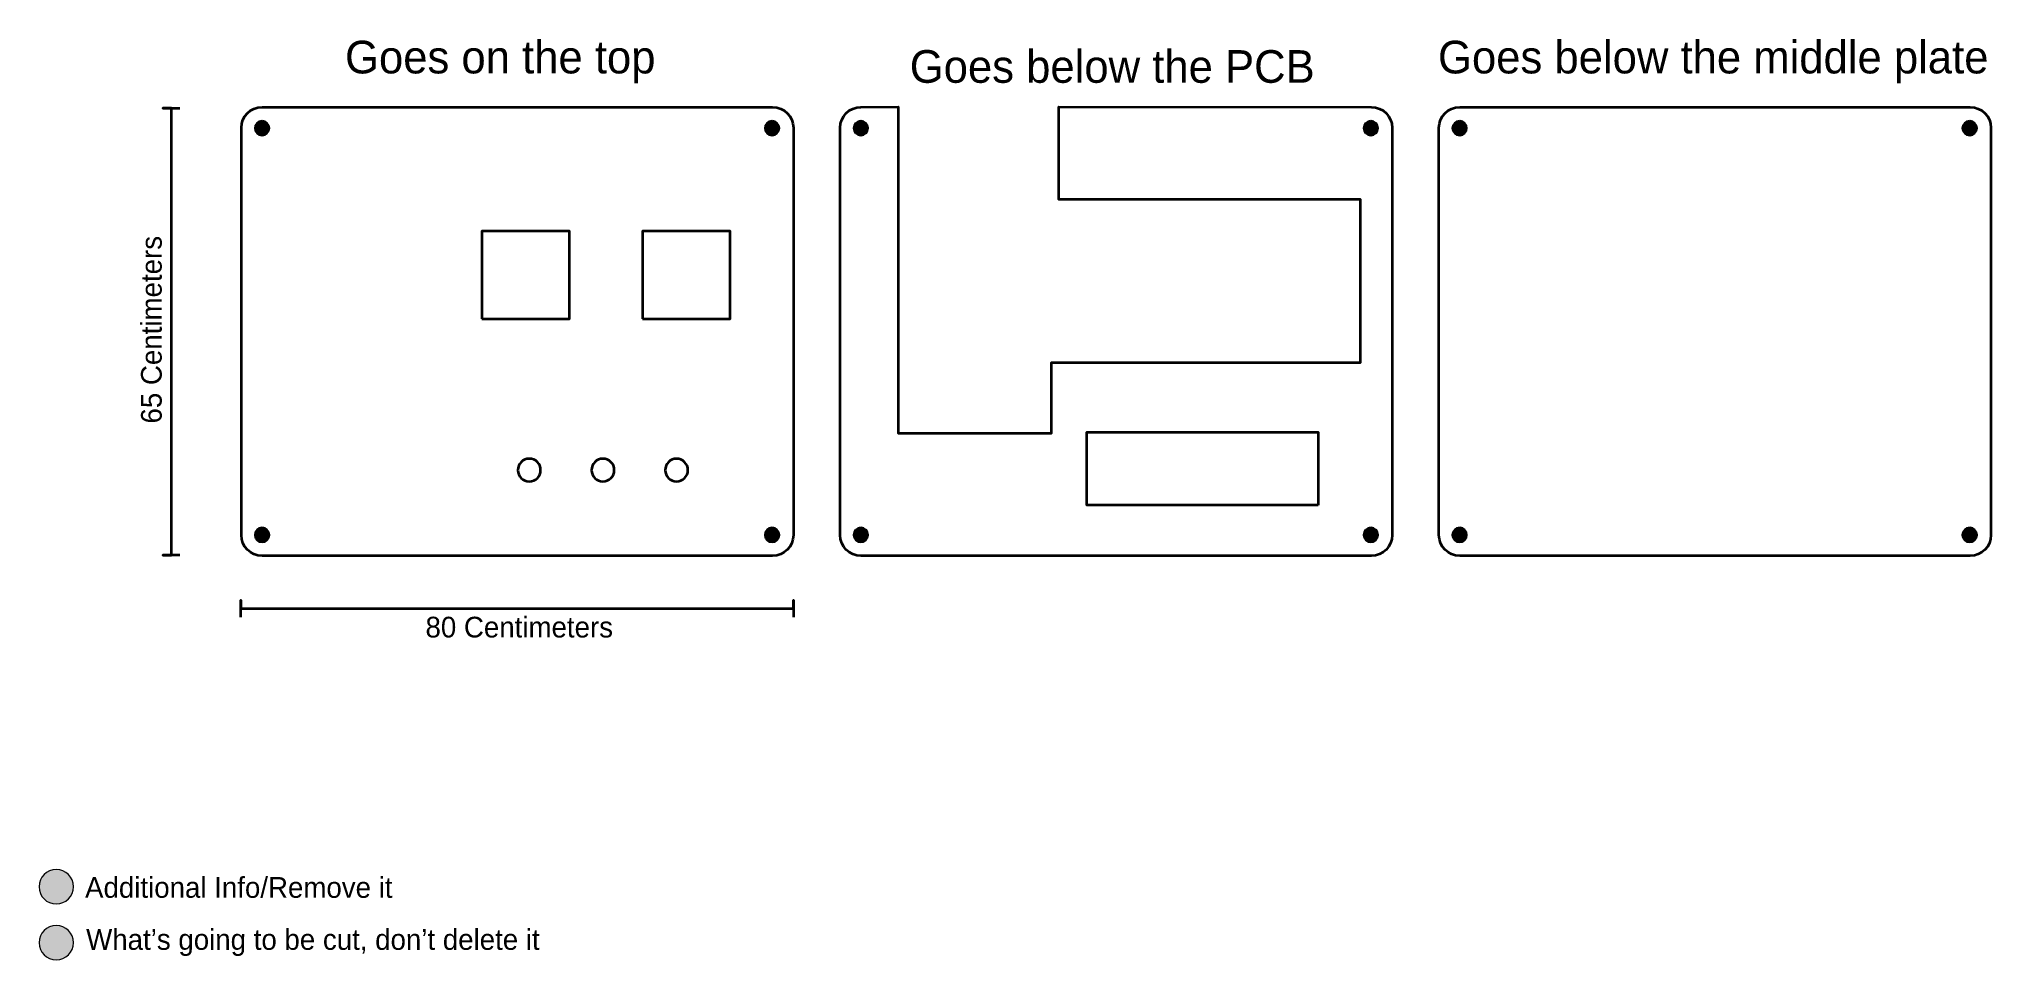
# Model space of a CAD drawing. Header units: inches. Extents: x 144 to 426, y -281 to -147.
import ezdxf

# ---------------------------------------------------------------- set-up
doc = ezdxf.new("R2010")
doc.units = ezdxf.units.IN
doc.header["$MEASUREMENT"] = 0
doc.layers.add('Camada 1', color=7, linetype='Continuous')

# ---------------------------------------------------------------- blocks, each defined once
blk = doc.blocks.new('block 2')
at = {"layer": 'Camada 1', "true_color": 0xffffff}
h = blk.add_hatch(color=7, dxfattribs=at)
h.dxf.hatch_style = 2
edge = h.paths.add_edge_path()
edge.add_spline(control_points=[(263.73, -160.01), (263.73, -160.03), (263.73, -160.05), (263.73, -160.06), (263.73, -160.62), (263.27, -161.08), (262.71, -161.08), (262.15, -161.08), (261.7, -160.62), (261.7, -160.06), (261.7, -159.5), (262.15, -159.05), (262.71, -159.05), (263.26, -159.05), (263.7, -159.48), (263.73, -160.01)], knot_values=[0, 0, 0, 0, 0.352778, 0.352778, 0.352778, 0.705556, 0.705556, 0.705556, 1.058333, 1.058333, 1.058333, 1.411111, 1.411111, 1.411111, 1.763889, 1.763889, 1.763889, 1.763889], degree=3, periodic=0)
edge.add_line((263.73, -160.01), (263.73, -160.01))
at = {"layer": 'Camada 1', "color": 7, "lineweight": 35, "true_color": 0xffffff}
blk.add_open_spline([(263.73, -160.01), (263.73, -160.03), (263.73, -160.05), (263.73, -160.06), (263.73, -160.62), (263.27, -161.08), (262.71, -161.08), (262.15, -161.08), (261.7, -160.62), (261.7, -160.06), (261.7, -159.5), (262.15, -159.05), (262.71, -159.05), (263.26, -159.05), (263.7, -159.48), (263.73, -160.01)], degree=3, knots=[0, 0, 0, 0, 1, 1, 1, 2, 2, 2, 3, 3, 3, 4, 4, 4, 5, 5, 5, 5], dxfattribs=at)
blk = doc.blocks.new('block 3')
at = {"layer": 'Camada 1', "true_color": 0xffffff}
h = blk.add_hatch(color=7, dxfattribs=at)
h.dxf.hatch_style = 2
edge = h.paths.add_edge_path()
edge.add_spline(control_points=[(336.63, -159.05), (337.19, -159.05), (337.64, -159.5), (337.64, -160.06), (337.64, -160.62), (337.19, -161.08), (336.63, -161.08), (336.07, -161.08), (335.61, -160.62), (335.61, -160.06), (335.61, -159.5), (336.07, -159.05), (336.63, -159.05)], knot_values=[0, 0, 0, 0, 1, 1, 1, 2, 2, 2, 3, 3, 3, 4, 4, 4, 4], degree=3, periodic=1)
at = {"layer": 'Camada 1', "color": 7, "lineweight": 35, "true_color": 0xffffff}
blk.add_open_spline([(336.63, -159.05), (337.19, -159.05), (337.64, -159.5), (337.64, -160.06), (337.64, -160.62), (337.19, -161.08), (336.63, -161.08), (336.07, -161.08), (335.61, -160.62), (335.61, -160.06), (335.61, -159.5), (336.07, -159.05), (336.63, -159.05)], degree=3, knots=[0, 0, 0, 0, 1, 1, 1, 2, 2, 2, 3, 3, 3, 4, 4, 4, 4], dxfattribs=at)
blk = doc.blocks.new('block 4')
at = {"layer": 'Camada 1', "true_color": 0xffffff}
h = blk.add_hatch(color=7, dxfattribs=at)
h.dxf.hatch_style = 2
edge = h.paths.add_edge_path()
edge.add_spline(control_points=[(262.71, -217.97), (263.27, -217.97), (263.73, -218.43), (263.73, -218.99), (263.73, -219.55), (263.27, -220.01), (262.71, -220.01), (262.15, -220.01), (261.7, -219.55), (261.7, -218.99), (261.7, -218.43), (262.15, -217.97), (262.71, -217.97)], knot_values=[0, 0, 0, 0, 1, 1, 1, 2, 2, 2, 3, 3, 3, 4, 4, 4, 4], degree=3, periodic=1)
at = {"layer": 'Camada 1', "color": 7, "lineweight": 35, "true_color": 0xffffff}
blk.add_open_spline([(262.71, -217.97), (263.27, -217.97), (263.73, -218.43), (263.73, -218.99), (263.73, -219.55), (263.27, -220.01), (262.71, -220.01), (262.15, -220.01), (261.7, -219.55), (261.7, -218.99), (261.7, -218.43), (262.15, -217.97), (262.71, -217.97)], degree=3, knots=[0, 0, 0, 0, 1, 1, 1, 2, 2, 2, 3, 3, 3, 4, 4, 4, 4], dxfattribs=at)
blk = doc.blocks.new('block 5')
at = {"layer": 'Camada 1', "true_color": 0xffffff}
h = blk.add_hatch(color=7, dxfattribs=at)
h.dxf.hatch_style = 2
edge = h.paths.add_edge_path()
edge.add_spline(control_points=[(336.63, -217.97), (337.19, -217.97), (337.64, -218.43), (337.64, -218.99), (337.64, -219.55), (337.19, -220.01), (336.63, -220.01), (336.07, -220.01), (335.61, -219.55), (335.61, -218.99), (335.61, -218.43), (336.07, -217.97), (336.63, -217.97)], knot_values=[0, 0, 0, 0, 1, 1, 1, 2, 2, 2, 3, 3, 3, 4, 4, 4, 4], degree=3, periodic=1)
at = {"layer": 'Camada 1', "color": 7, "lineweight": 35, "true_color": 0xffffff}
blk.add_open_spline([(336.63, -217.97), (337.19, -217.97), (337.64, -218.43), (337.64, -218.99), (337.64, -219.55), (337.19, -220.01), (336.63, -220.01), (336.07, -220.01), (335.61, -219.55), (335.61, -218.99), (335.61, -218.43), (336.07, -217.97), (336.63, -217.97)], degree=3, knots=[0, 0, 0, 0, 1, 1, 1, 2, 2, 2, 3, 3, 3, 4, 4, 4, 4], dxfattribs=at)
blk = doc.blocks.new('block 6')
at = {"layer": 'Camada 1', "true_color": 0xffffff}
h = blk.add_hatch(color=7, dxfattribs=at)
h.dxf.hatch_style = 2
edge = h.paths.add_edge_path()
edge.add_spline(control_points=[(349.5, -159.05), (350.06, -159.05), (350.51, -159.5), (350.51, -160.06), (350.51, -160.62), (350.06, -161.08), (349.5, -161.08), (348.93, -161.08), (348.48, -160.62), (348.48, -160.06), (348.48, -159.5), (348.93, -159.05), (349.5, -159.05)], knot_values=[0, 0, 0, 0, 1, 1, 1, 2, 2, 2, 3, 3, 3, 4, 4, 4, 4], degree=3, periodic=1)
at = {"layer": 'Camada 1', "color": 7, "lineweight": 35, "true_color": 0xffffff}
blk.add_open_spline([(349.5, -159.05), (350.06, -159.05), (350.51, -159.5), (350.51, -160.06), (350.51, -160.62), (350.06, -161.08), (349.5, -161.08), (348.93, -161.08), (348.48, -160.62), (348.48, -160.06), (348.48, -159.5), (348.93, -159.05), (349.5, -159.05)], degree=3, knots=[0, 0, 0, 0, 1, 1, 1, 2, 2, 2, 3, 3, 3, 4, 4, 4, 4], dxfattribs=at)
blk = doc.blocks.new('block 7')
at = {"layer": 'Camada 1', "true_color": 0xffffff}
h = blk.add_hatch(color=7, dxfattribs=at)
h.dxf.hatch_style = 2
edge = h.paths.add_edge_path()
edge.add_spline(control_points=[(423.41, -159.05), (423.97, -159.05), (424.43, -159.5), (424.43, -160.06), (424.43, -160.62), (423.97, -161.08), (423.41, -161.08), (422.85, -161.08), (422.39, -160.62), (422.39, -160.06), (422.39, -159.5), (422.85, -159.05), (423.41, -159.05)], knot_values=[0, 0, 0, 0, 1, 1, 1, 2, 2, 2, 3, 3, 3, 4, 4, 4, 4], degree=3, periodic=1)
at = {"layer": 'Camada 1', "color": 7, "lineweight": 35, "true_color": 0xffffff}
blk.add_open_spline([(423.41, -159.05), (423.97, -159.05), (424.43, -159.5), (424.43, -160.06), (424.43, -160.62), (423.97, -161.08), (423.41, -161.08), (422.85, -161.08), (422.39, -160.62), (422.39, -160.06), (422.39, -159.5), (422.85, -159.05), (423.41, -159.05)], degree=3, knots=[0, 0, 0, 0, 1, 1, 1, 2, 2, 2, 3, 3, 3, 4, 4, 4, 4], dxfattribs=at)
blk = doc.blocks.new('block 8')
at = {"layer": 'Camada 1', "true_color": 0xffffff}
h = blk.add_hatch(color=7, dxfattribs=at)
h.dxf.hatch_style = 2
edge = h.paths.add_edge_path()
edge.add_spline(control_points=[(349.5, -217.97), (350.06, -217.97), (350.51, -218.43), (350.51, -218.99), (350.51, -219.55), (350.06, -220.01), (349.5, -220.01), (348.93, -220.01), (348.48, -219.55), (348.48, -218.99), (348.48, -218.43), (348.93, -217.97), (349.5, -217.97)], knot_values=[0, 0, 0, 0, 1, 1, 1, 2, 2, 2, 3, 3, 3, 4, 4, 4, 4], degree=3, periodic=1)
at = {"layer": 'Camada 1', "color": 7, "lineweight": 35, "true_color": 0xffffff}
blk.add_open_spline([(349.5, -217.97), (350.06, -217.97), (350.51, -218.43), (350.51, -218.99), (350.51, -219.55), (350.06, -220.01), (349.5, -220.01), (348.93, -220.01), (348.48, -219.55), (348.48, -218.99), (348.48, -218.43), (348.93, -217.97), (349.5, -217.97)], degree=3, knots=[0, 0, 0, 0, 1, 1, 1, 2, 2, 2, 3, 3, 3, 4, 4, 4, 4], dxfattribs=at)
blk = doc.blocks.new('block 9')
at = {"layer": 'Camada 1', "true_color": 0xffffff}
h = blk.add_hatch(color=7, dxfattribs=at)
h.dxf.hatch_style = 2
edge = h.paths.add_edge_path()
edge.add_spline(control_points=[(423.41, -217.97), (423.97, -217.97), (424.43, -218.43), (424.43, -218.99), (424.43, -219.55), (423.97, -220.01), (423.41, -220.01), (422.85, -220.01), (422.39, -219.55), (422.39, -218.99), (422.39, -218.43), (422.85, -217.97), (423.41, -217.97)], knot_values=[0, 0, 0, 0, 1, 1, 1, 2, 2, 2, 3, 3, 3, 4, 4, 4, 4], degree=3, periodic=1)
at = {"layer": 'Camada 1', "color": 7, "lineweight": 35, "true_color": 0xffffff}
blk.add_open_spline([(423.41, -217.97), (423.97, -217.97), (424.43, -218.43), (424.43, -218.99), (424.43, -219.55), (423.97, -220.01), (423.41, -220.01), (422.85, -220.01), (422.39, -219.55), (422.39, -218.99), (422.39, -218.43), (422.85, -217.97), (423.41, -217.97)], degree=3, knots=[0, 0, 0, 0, 1, 1, 1, 2, 2, 2, 3, 3, 3, 4, 4, 4, 4], dxfattribs=at)
blk = doc.blocks.new('block 10')
at = {"layer": 'Camada 1', "true_color": 0xffffff}
h = blk.add_hatch(color=7, dxfattribs=at)
h.dxf.hatch_style = 2
edge = h.paths.add_edge_path()
edge.add_spline(control_points=[(175.93, -159.05), (176.49, -159.05), (176.94, -159.5), (176.94, -160.06), (176.94, -160.62), (176.49, -161.08), (175.93, -161.08), (175.37, -161.08), (174.91, -160.62), (174.91, -160.06), (174.91, -159.5), (175.37, -159.05), (175.93, -159.05)], knot_values=[0, 0, 0, 0, 1, 1, 1, 2, 2, 2, 3, 3, 3, 4, 4, 4, 4], degree=3, periodic=1)
at = {"layer": 'Camada 1', "color": 7, "lineweight": 35, "true_color": 0xffffff}
blk.add_open_spline([(175.93, -159.05), (176.49, -159.05), (176.94, -159.5), (176.94, -160.06), (176.94, -160.62), (176.49, -161.08), (175.93, -161.08), (175.37, -161.08), (174.91, -160.62), (174.91, -160.06), (174.91, -159.5), (175.37, -159.05), (175.93, -159.05)], degree=3, knots=[0, 0, 0, 0, 1, 1, 1, 2, 2, 2, 3, 3, 3, 4, 4, 4, 4], dxfattribs=at)
blk = doc.blocks.new('block 11')
at = {"layer": 'Camada 1', "true_color": 0xffffff}
h = blk.add_hatch(color=7, dxfattribs=at)
h.dxf.hatch_style = 2
edge = h.paths.add_edge_path()
edge.add_spline(control_points=[(249.84, -159.05), (250.4, -159.05), (250.86, -159.5), (250.86, -160.06), (250.86, -160.62), (250.4, -161.08), (249.84, -161.08), (249.28, -161.08), (248.83, -160.62), (248.83, -160.06), (248.83, -159.5), (249.28, -159.05), (249.84, -159.05)], knot_values=[0, 0, 0, 0, 1, 1, 1, 2, 2, 2, 3, 3, 3, 4, 4, 4, 4], degree=3, periodic=1)
at = {"layer": 'Camada 1', "color": 7, "lineweight": 35, "true_color": 0xffffff}
blk.add_open_spline([(249.84, -159.05), (250.4, -159.05), (250.86, -159.5), (250.86, -160.06), (250.86, -160.62), (250.4, -161.08), (249.84, -161.08), (249.28, -161.08), (248.83, -160.62), (248.83, -160.06), (248.83, -159.5), (249.28, -159.05), (249.84, -159.05)], degree=3, knots=[0, 0, 0, 0, 1, 1, 1, 2, 2, 2, 3, 3, 3, 4, 4, 4, 4], dxfattribs=at)
blk = doc.blocks.new('block 12')
at = {"layer": 'Camada 1', "true_color": 0xffffff}
h = blk.add_hatch(color=7, dxfattribs=at)
h.dxf.hatch_style = 2
edge = h.paths.add_edge_path()
edge.add_spline(control_points=[(175.93, -217.97), (176.49, -217.97), (176.94, -218.43), (176.94, -218.99), (176.94, -219.55), (176.49, -220.01), (175.93, -220.01), (175.37, -220.01), (174.91, -219.55), (174.91, -218.99), (174.91, -218.43), (175.37, -217.97), (175.93, -217.97)], knot_values=[0, 0, 0, 0, 1, 1, 1, 2, 2, 2, 3, 3, 3, 4, 4, 4, 4], degree=3, periodic=1)
at = {"layer": 'Camada 1', "color": 7, "lineweight": 35, "true_color": 0xffffff}
blk.add_open_spline([(175.93, -217.97), (176.49, -217.97), (176.94, -218.43), (176.94, -218.99), (176.94, -219.55), (176.49, -220.01), (175.93, -220.01), (175.37, -220.01), (174.91, -219.55), (174.91, -218.99), (174.91, -218.43), (175.37, -217.97), (175.93, -217.97)], degree=3, knots=[0, 0, 0, 0, 1, 1, 1, 2, 2, 2, 3, 3, 3, 4, 4, 4, 4], dxfattribs=at)
blk = doc.blocks.new('block 13')
at = {"layer": 'Camada 1', "true_color": 0xffffff}
h = blk.add_hatch(color=7, dxfattribs=at)
h.dxf.hatch_style = 2
edge = h.paths.add_edge_path()
edge.add_spline(control_points=[(249.84, -217.97), (250.4, -217.97), (250.86, -218.43), (250.86, -218.99), (250.86, -219.55), (250.4, -220.01), (249.84, -220.01), (249.28, -220.01), (248.83, -219.55), (248.83, -218.99), (248.83, -218.43), (249.28, -217.97), (249.84, -217.97)], knot_values=[0, 0, 0, 0, 1, 1, 1, 2, 2, 2, 3, 3, 3, 4, 4, 4, 4], degree=3, periodic=1)
at = {"layer": 'Camada 1', "color": 7, "lineweight": 35, "true_color": 0xffffff}
blk.add_open_spline([(249.84, -217.97), (250.4, -217.97), (250.86, -218.43), (250.86, -218.99), (250.86, -219.55), (250.4, -220.01), (249.84, -220.01), (249.28, -220.01), (248.83, -219.55), (248.83, -218.99), (248.83, -218.43), (249.28, -217.97), (249.84, -217.97)], degree=3, knots=[0, 0, 0, 0, 1, 1, 1, 2, 2, 2, 3, 3, 3, 4, 4, 4, 4], dxfattribs=at)

msp = doc.modelspace()

# ---------------------------------------------------------------- hatches: boundary and pattern name
at = {"layer": 'Camada 1', "true_color": 0xff00ff}
h = msp.add_hatch(color=6, dxfattribs=at)
h.dxf.hatch_style = 2
edge = h.paths.add_edge_path()
edge.add_spline(control_points=[(148.61, -269.94), (148.61, -271.32), (147.49, -272.44), (146.11, -272.44), (144.73, -272.44), (143.61, -271.32), (143.61, -269.94), (143.61, -268.56), (144.73, -267.44), (146.11, -267.44), (147.49, -267.44), (148.61, -268.56), (148.61, -269.94)], knot_values=[0, 0, 0, 0, 1, 1, 1, 2, 2, 2, 3, 3, 3, 4, 4, 4, 4], degree=3, periodic=1)
at = {"layer": 'Camada 1', "true_color": 0xffffff}
h = msp.add_hatch(color=7, dxfattribs=at)
h.dxf.hatch_style = 2
edge = h.paths.add_edge_path()
edge.add_spline(control_points=[(148.61, -278.05), (148.61, -279.43), (147.49, -280.55), (146.11, -280.55), (144.73, -280.55), (143.61, -279.43), (143.61, -278.05), (143.61, -276.67), (144.73, -275.55), (146.11, -275.55), (147.49, -275.55), (148.61, -276.67), (148.61, -278.05)], knot_values=[0, 0, 0, 0, 1, 1, 1, 2, 2, 2, 3, 3, 3, 4, 4, 4, 4], degree=3, periodic=1)

# ---------------------------------------------------------------- linework, layer by layer
at = {"layer": 'Camada 1', "color": 7, "lineweight": 35, "true_color": 0xffffff}
for points in [[(287.69, -149.75), (287.69, -149.75)], [(175.93, -157.01), (249.93, -157.01)], [(349.5, -157.01), (423.5, -157.01)], [(172.93, -219.01), (172.93, -160.01)], [(252.93, -160.01), (252.93, -219.01)], [(259.71, -219.01), (259.71, -160.01)], [(339.71, -160.01), (339.71, -219.01)], [(346.5, -219.01), (346.5, -160.01)], [(426.5, -160.01), (426.5, -219.01)], [(207.79, -187.68), (220.49, -187.68), (220.49, -174.98), (207.79, -174.98), (207.79, -187.68)], [(231.07, -187.68), (243.77, -187.68), (243.77, -174.98), (231.07, -174.98), (231.07, -187.68)], [(328.97, -214.67), (295.45, -214.67), (295.45, -204.08), (328.97, -204.08), (328.97, -214.67)], [(249.93, -222.01), (175.93, -222.01)], [(336.71, -222.01), (262.71, -222.01)], [(423.5, -222.01), (349.5, -222.01)]]:
    msp.add_lwpolyline(points, dxfattribs=at)
at = {"layer": 'Camada 1', "color": 6, "lineweight": 35, "true_color": 0xff00ff}
for points in [[(164.04, -221.9), (161.57, -221.9), (162.81, -221.9), (162.81, -157.16), (161.57, -157.16), (164.04, -157.16)], [(172.86, -230.89), (172.86, -228.42), (172.86, -229.66), (252.94, -229.66), (252.94, -228.42), (252.94, -230.89)]]:
    msp.add_lwpolyline(points, dxfattribs=at)
at = {"layer": 'Camada 1', "color": 7, "lineweight": 35, "true_color": 0xffffff}
for points in [[(172.93, -160.01), (172.93, -158.36), (174.27, -157.01), (175.93, -157.01)], [(249.93, -157.01), (251.59, -157.01), (252.93, -158.36), (252.93, -160.01)], [(346.5, -160.01), (346.5, -158.36), (347.84, -157.01), (349.5, -157.01)], [(423.5, -157.01), (425.15, -157.01), (426.5, -158.36), (426.5, -160.01)]]:
    msp.add_open_spline(points, degree=3, dxfattribs=at)
for points, knots in [([(259.71, -160.01), (259.71, -158.36), (261.06, -157.01), (262.71, -157.01), (262.71, -157.01), (268.11, -156.99), (268.11, -156.99), (268.11, -156.99), (268.11, -204.26), (268.11, -204.26), (268.11, -204.26), (290.34, -204.26), (290.34, -204.26), (290.34, -204.26), (290.34, -194.03), (290.34, -194.03), (290.34, -194.03), (335.14, -194.03), (335.14, -194.03), (335.14, -194.03), (335.14, -170.39), (335.14, -170.39), (335.14, -170.39), (291.39, -170.39), (291.39, -170.39), (291.39, -170.39), (291.39, -156.99), (291.39, -156.99), (291.39, -156.99), (336.71, -157.01), (336.71, -157.01), (338.37, -157.01), (339.71, -158.36), (339.71, -160.01)], [0, 0, 0, 0, 1, 1, 1, 2, 2, 2, 3, 3, 3, 4, 4, 4, 5, 5, 5, 6, 6, 6, 7, 7, 7, 8, 8, 8, 9, 9, 9, 10, 10, 10, 11, 11, 11, 11]), ([(214.66, -207.94), (215.58, -207.94), (216.31, -208.68), (216.31, -209.59), (216.31, -210.5), (215.58, -211.24), (214.66, -211.24), (213.75, -211.24), (213.01, -210.5), (213.01, -209.59), (213.01, -208.68), (213.75, -207.94), (214.66, -207.94)], [0, 0, 0, 0, 1, 1, 1, 2, 2, 2, 3, 3, 3, 4, 4, 4, 4]), ([(225.33, -207.94), (226.24, -207.94), (226.98, -208.68), (226.98, -209.59), (226.98, -210.5), (226.24, -211.24), (225.33, -211.24), (224.42, -211.24), (223.68, -210.5), (223.68, -209.59), (223.68, -208.68), (224.42, -207.94), (225.33, -207.94)], [0, 0, 0, 0, 1, 1, 1, 2, 2, 2, 3, 3, 3, 4, 4, 4, 4]), ([(236, -207.94), (236.91, -207.94), (237.65, -208.68), (237.65, -209.59), (237.65, -210.5), (236.91, -211.24), (236, -211.24), (235.09, -211.24), (234.35, -210.5), (234.35, -209.59), (234.35, -208.68), (235.09, -207.94), (236, -207.94)], [0, 0, 0, 0, 1, 1, 1, 2, 2, 2, 3, 3, 3, 4, 4, 4, 4]), ([(175.93, -222.01), (174.27, -222.01), (172.93, -220.67), (172.93, -219.01), (172.93, -219.01), (172.93, -219.01), (172.93, -219.01)], [0, 0, 0, 0, 1, 1, 1, 2, 2, 2, 2]), ([(252.93, -219.01), (252.93, -220.67), (251.59, -222.01), (249.93, -222.01), (249.93, -222.01), (249.93, -222.01), (249.93, -222.01)], [0, 0, 0, 0, 1, 1, 1, 2, 2, 2, 2]), ([(262.71, -222.01), (261.06, -222.01), (259.71, -220.67), (259.71, -219.01), (259.71, -219.01), (259.71, -219.01), (259.71, -219.01)], [0, 0, 0, 0, 1, 1, 1, 2, 2, 2, 2]), ([(339.71, -219.01), (339.71, -220.67), (338.37, -222.01), (336.71, -222.01), (336.71, -222.01), (336.71, -222.01), (336.71, -222.01)], [0, 0, 0, 0, 1, 1, 1, 2, 2, 2, 2]), ([(349.5, -222.01), (347.84, -222.01), (346.5, -220.67), (346.5, -219.01), (346.5, -219.01), (346.5, -219.01), (346.5, -219.01)], [0, 0, 0, 0, 1, 1, 1, 2, 2, 2, 2]), ([(426.5, -219.01), (426.5, -220.67), (425.15, -222.01), (423.5, -222.01), (423.5, -222.01), (423.5, -222.01), (423.5, -222.01)], [0, 0, 0, 0, 1, 1, 1, 2, 2, 2, 2])]:
    msp.add_open_spline(points, degree=3, knots=knots, dxfattribs=at)
at = {"layer": 'Camada 1', "lineweight": 0}
for points in [[(148.61, -269.94), (148.61, -271.32), (147.49, -272.44), (146.11, -272.44), (144.73, -272.44), (143.61, -271.32), (143.61, -269.94), (143.61, -268.56), (144.73, -267.44), (146.11, -267.44), (147.49, -267.44), (148.61, -268.56), (148.61, -269.94)], [(148.61, -278.05), (148.61, -279.43), (147.49, -280.55), (146.11, -280.55), (144.73, -280.55), (143.61, -279.43), (143.61, -278.05), (143.61, -276.67), (144.73, -275.55), (146.11, -275.55), (147.49, -275.55), (148.61, -276.67), (148.61, -278.05)]]:
    msp.add_open_spline(points, degree=3, knots=[0, 0, 0, 0, 1, 1, 1, 2, 2, 2, 3, 3, 3, 4, 4, 4, 4], dxfattribs=at)

# ---------------------------------------------------------------- block references
at = {"layer": 'Camada 1'}
for name in ['block 10', 'block 11', 'block 2', 'block 3', 'block 6', 'block 7', 'block 12', 'block 13', 'block 4', 'block 5', 'block 8', 'block 9']:
    msp.add_blockref(name, (0, 0), dxfattribs=at)

# ---------------------------------------------------------------- texts
at = {"layer": 'Camada 1', "color": 6, "true_color": 0xff00ff, "attachment_point": 7}
for s, insert, char_height in [('\\fMyriad Pro|b0|i0|c0|p34;\\W1;Goes on the top', (187.96, -153.56), 4.7279), ('\\fMyriad Pro|b0|i0|c0|p34;\\W1;Goes below the PCB', (269.8, -153.56), 4.7279), ('\\fMyriad Pro|b0|i0|c0|p34;\\W1;Goes below the middle plate', (346.36, -153.56), 4.7279), ('\\fMyriad Pro|b0|i0|c0|p34;\\W1;80 Centimeters', (199.62, -233.88), 2.9972), ('\\fMyriad Pro|b0|i0|c0|p34;\\W1;Additional Info/Remove it', (150.28, -271.59), 2.9972)]:
    msp.add_mtext(s, dxfattribs=dict(at, insert=insert, char_height=char_height))
at = {"layer": 'Camada 1', "color": 6, "true_color": 0xff00ff, "insert": (161.43, -202.85), "char_height": 2.9972, "attachment_point": 7, "rotation": 90}
msp.add_mtext('\\fMyriad Pro|b0|i0|c0|p34;\\W1;65 Centimeters', dxfattribs=at)
at = {"layer": 'Camada 1', "color": 7, "true_color": 0xffffff, "insert": (150.44, -279.99), "char_height": 2.9972, "attachment_point": 7}
msp.add_mtext('\\fMyriad Pro|b0|i0|c0|p34;\\W1;What’s going to be cut, don’t delete it', dxfattribs=at)

doc.saveas('drawing.dxf')
